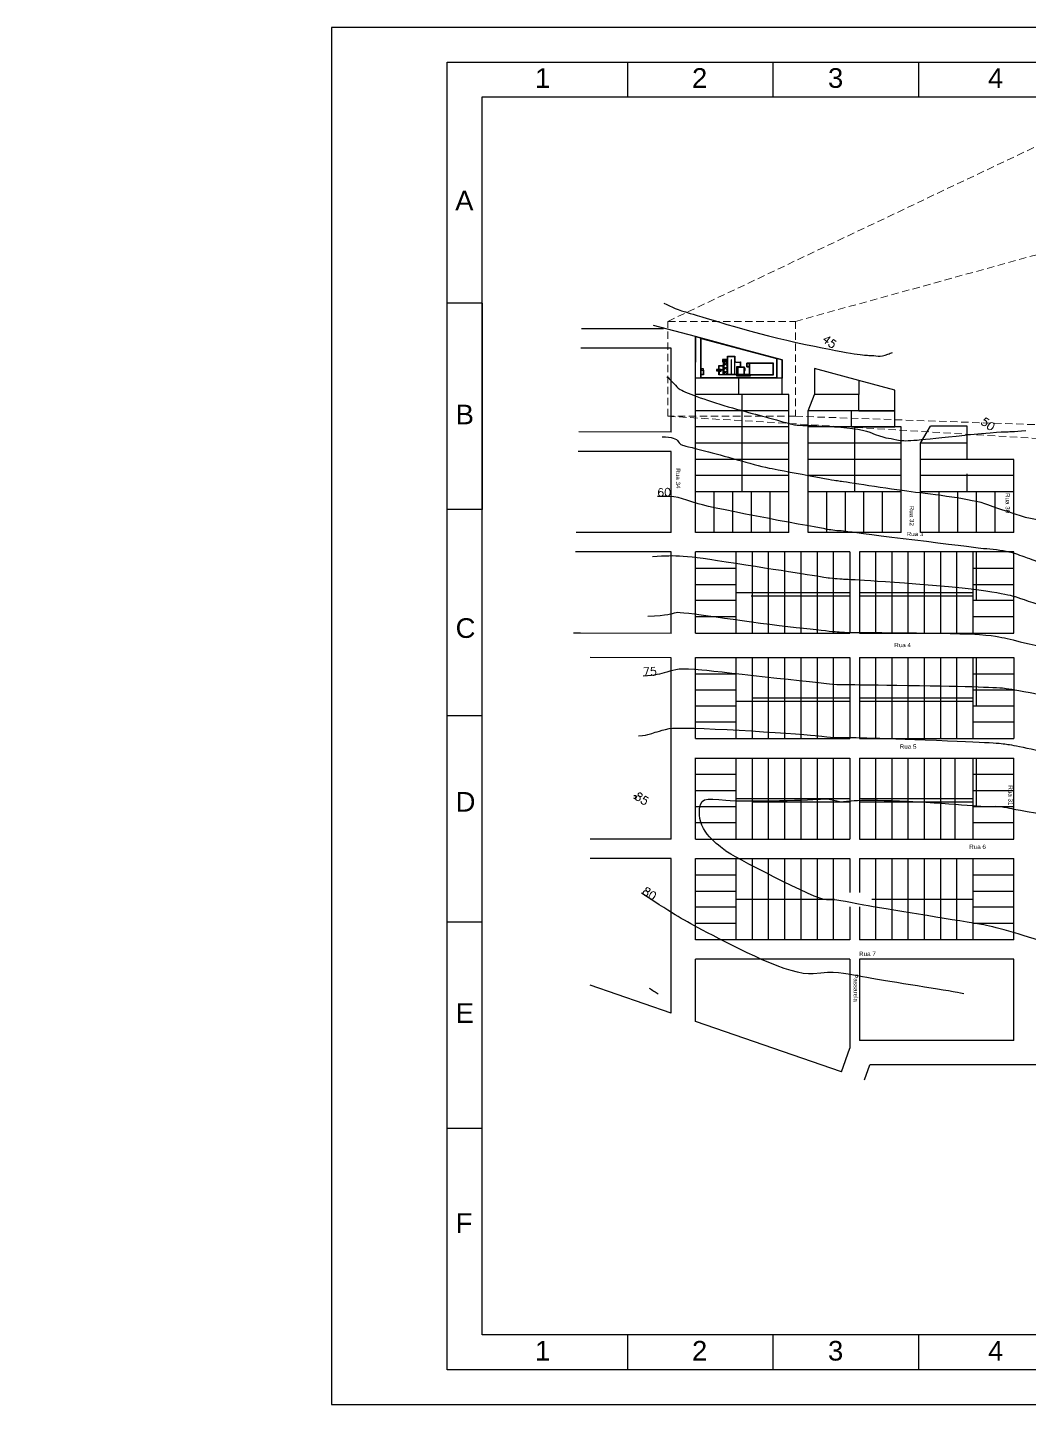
# Model space of a CAD drawing. Header units: millimetres. Extents: x -31 to 940, y 100 to 694.
# Drawn here: x -31 to 401, y 100 to 694 of the extents above; entities that cross this region are included whole.
import ezdxf
from ezdxf.enums import TextEntityAlignment as Align

# ---------------------------------------------------------------- set-up
doc = ezdxf.new("R2010")
doc.units = ezdxf.units.MM
doc.linetypes.add('HIDDEN2', pattern=[4.7625, 3.175, -1.5875])
doc.linetypes.add('TraçoPonto', pattern=[1, 0.3, -0.2, 0, -0.2, 0.3])
for name, color, linetype in [('Curvas_Mestras', 32, 'Continuous'), ('ETE', 7, 'Continuous'), ('Loteamento', 7, 'Continuous'), ('Prancha', 7, 'Continuous'), ('RUAS', 7, 'Continuous')]:
    doc.layers.add(name, color=color, linetype=linetype)
doc.layers.add('zoom', color=4, linetype='HIDDEN2', lineweight=9)
doc.layers.get('0').off()
doc.styles.add('10mm', font='romans.shx', dxfattribs={"height": 5})
doc.styles.add('DCADTXTSTYLE2', font='ROMAN')
doc.styles.add('Notes', font='Arial.ttf', dxfattribs={"height": 3})

# ---------------------------------------------------------------- blocks, each defined once
blk = doc.blocks.new('terra projetado')
for p, q in [((0, 6.09), (-0.28, 6.09)), ((0, 6.37), (-0.1, 6.37)), ((0, 6.37), (0.1, 6.37)), ((0, 6.09), (0.28, 6.09)), ((0, 5.07), (-1.1, 5.07)), ((0, 5.42), (-0.83, 5.42)), ((0, 5.78), (-0.55, 5.78)), ((0, 5.78), (0.55, 5.78)), ((0, 5.42), (0.83, 5.42)), ((0, 5.07), (1.1, 5.07)), ((0, 0), (0, 4))]:
    blk.add_line(p, q)
blk.add_circle((0, 5.5), 1.5)

msp = doc.modelspace()

# ---------------------------------------------------------------- linework, layer by layer
at = {"layer": 'Curvas_Mestras'}
for points, knots in [([(243.3, 575.08, 31.5), (247.12, 573.21, 31.5), (248.82, 572.38, 31.5), (260.65, 568.89, 31.5), (283.18, 561.64, 31.5), (325.79, 552.87, 31.5), (329.79, 552.54, 31.5), (334.58, 552.53, 31.5), (336.79, 551.6, 31.5), (340.74, 553.34, 31.5), (341.4, 553.61, 31.5), (341.98, 553.83, 31.5)], [0, 0, 0, 0, 1, 1, 2, 2, 3, 3, 4, 4, 4.259237, 4.259237, 4.259237, 4.259237]), ([(244.68, 543.15, 35), (245.01, 543.17, 35), (245.16, 543.08, 35), (245.27, 542.92, 35), (248.23, 539.66, 35), (250.97, 537.15, 35), (259.3, 533.86, 35), (279.32, 528, 35), (287.86, 525.83, 35), (297.9, 522.96, 35), (298.67, 522.81, 35), (301.98, 522.21, 35), (325.59, 522.15, 35), (338.94, 516.55, 35), (340.03, 517.03, 35), (347.57, 515.23, 35), (351.2, 515.87, 35), (387.69, 519.61, 35), (390.44, 519.62, 35), (391.63, 519.54, 35), (394.2, 519.73, 35), (399.43, 520.08, 35)], [0, 0, 0, 0, 1, 1, 2, 2, 3, 3, 4, 4, 5, 5, 6, 6, 7, 7, 8, 8, 9, 9, 9.704219, 9.704219, 9.704219, 9.704219]), ([(242.64, 517.36, 38.5), (246.92, 517.59, 38.5), (248.85, 516.46, 38.5), (250.25, 514.37, 38.5), (250.52, 514.07, 38.5), (251.77, 513.7, 38.5), (254.41, 513.03, 38.5), (270.86, 508.89, 38.5), (283.12, 504.9, 38.5), (297.06, 502.42, 38.5), (303.99, 501, 38.5), (317, 498.58, 38.5), (317.72, 498.57, 38.5), (321.2, 498.07, 38.5), (340.53, 494.98, 38.5), (359.65, 492.61, 38.5), (376.2, 490.74, 38.5), (389.79, 485.71, 38.5), (391.4, 485.34, 38.5), (402.77, 481.52, 38.5), (409.39, 481, 38.5), (416.26, 481.61, 38.5), (436.16, 479.29, 38.5), (438.93, 478.93, 38.5), (459.89, 471.06, 38.5), (462.28, 470.75, 38.5), (465.09, 471.15, 38.5), (466.45, 470.84, 38.5), (466.5, 471.42, 38.5), (486.91, 487.58, 38.5), (495.43, 484.93, 38.5), (526, 478.78, 38.5), (532.81, 478.94, 38.5), (539.11, 485.02, 38.5), (548.3, 491.67, 38.5), (556.44, 497.68, 38.5), (560.48, 501.2, 38.5), (566.19, 502.67, 38.5), (569.53, 505.36, 38.5), (576.94, 509.34, 38.5)], [0, 0, 0, 0, 1, 1, 2, 2, 3, 3, 4, 4, 5, 5, 6, 6, 7, 7, 8, 8, 9, 9, 10, 10, 11, 11, 12, 12, 13, 13, 14, 14, 15, 15, 16, 16, 17, 17, 18, 18, 18.82942, 18.82942, 18.82942, 18.82942]), ([(543.79, 454.34, 42), (540.88, 452.87, 42), (538.43, 451.63, 42), (533.73, 449.17, 42), (531.24, 447.78, 42), (525.69, 446.36, 42), (524.8, 446.32, 42), (523.03, 446.17, 42), (505.03, 445.9, 42), (503.53, 445.66, 42), (493.14, 445.32, 42), (492.1, 445.58, 42), (491.96, 445.75, 42), (476.73, 449.88, 42), (476.51, 449.84, 42), (460.27, 448.48, 42), (459.38, 448.6, 42), (443.41, 452.08, 42), (427.97, 454.43, 42), (412.8, 460.4, 42), (401.51, 464.58, 42), (396.11, 466.57, 42), (394.24, 467.28, 42), (387.68, 468.63, 42), (383.13, 468.92, 42), (377.02, 469.64, 42), (326.01, 475.95, 42), (321.19, 476.72, 42), (320.32, 476.84, 42), (316.99, 476.88, 42), (313.73, 477.49, 42), (311.99, 477.84, 42), (265.73, 486.08, 42), (250.5, 491.03, 42), (248.83, 492, 42), (240.59, 491.58, 42)], [8.68871, 8.68871, 8.68871, 8.68871, 9, 9, 10, 10, 11, 11, 12, 12, 13, 13, 14, 14, 15, 15, 16, 16, 17, 17, 18, 18, 19, 19, 20, 20, 21, 21, 22, 22, 23, 23, 24, 24, 25, 25, 25, 25]), ([(238.54, 465.79, 45.5), (249.9, 466.38, 45.5), (250.51, 466.63, 45.5), (298.34, 459.13, 45.5), (312.61, 456.82, 45.5), (316.98, 456.31, 45.5), (317.32, 456.3, 45.5), (321.19, 456, 45.5), (327.18, 455.96, 45.5), (387.69, 451.19, 45.5), (393.59, 448.7, 45.5), (396.1, 448.2, 45.5), (414.01, 441.16, 45.5), (455.89, 434.77, 45.5), (461.13, 433.63, 45.5), (464.35, 433.2, 45.5), (469.38, 433.62, 45.5), (470.2, 433.78, 45.5), (475.27, 432.4, 45.5), (475.79, 431.76, 45.5), (479.6, 430.82, 45.5), (517.81, 432.07, 45.5), (523.34, 432.95, 45.5), (530.15, 433.05, 45.5), (533.03, 433.1, 45.5), (534.02, 433.36, 45.5), (534.43, 433.58, 45.5), (535.19, 433.98, 45.5), (538.82, 435.8, 45.5), (543.79, 438.29, 45.5)], [0, 0, 0, 0, 1, 1, 2, 2, 3, 3, 4, 4, 5, 5, 6, 6, 7, 7, 8, 8, 9, 9, 10, 10, 11, 11, 12, 12, 13, 13, 13.317571, 13.317571, 13.317571, 13.317571]), ([(236.5, 440, 49), (245.03, 440.44, 49), (246.76, 441.15, 49), (250.5, 442.19, 49), (276.77, 437.96, 49), (316.99, 433.25, 49), (320.1, 433.13, 49), (321.18, 433.04, 49), (371.26, 432.78, 49), (387.69, 431.48, 49), (389.29, 430.81, 49), (396.09, 429.43, 49), (400.04, 427.88, 49), (419.52, 424.91, 49), (449.69, 419.08, 49), (456.23, 417.73, 49), (462.43, 416.29, 49), (462.71, 416.58, 49), (464.65, 415.74, 49), (466.77, 415.23, 49), (467.68, 415.29, 49), (474.43, 415.74, 49), (490.33, 416.52, 49), (509.04, 417.72, 49), (532.1, 418.48, 49), (532.69, 418.57, 49), (532.75, 418.58, 49), (537.36, 419.45, 49), (539.89, 419.61, 49), (543.79, 420.96, 49)], [0, 0, 0, 0, 1, 1, 2, 2, 3, 3, 4, 4, 5, 5, 6, 6, 7, 7, 8, 8, 9, 9, 10, 10, 11, 11, 12, 12, 13, 13, 13.866804, 13.866804, 13.866804, 13.866804]), ([(543.79, 401.91, 52.5), (541.94, 401.09, 52.5), (540.64, 400.53, 52.5), (540.23, 400.42, 52.5), (540.23, 400.41, 52.5), (532.94, 397.26, 52.5), (507.3, 395.56, 52.5), (466.36, 392.99, 52.5), (465.04, 393.31, 52.5), (462.18, 393.8, 52.5), (422.43, 402.61, 52.5), (396.1, 407.97, 52.5), (394.31, 408.28, 52.5), (387.68, 409.19, 52.5), (376.15, 409.66, 52.5), (321.21, 410.43, 52.5), (320.56, 410.39, 52.5), (317, 410.4, 52.5), (269.04, 415.73, 52.5), (250.49, 417.85, 52.5), (248.14, 416.89, 52.5), (241.31, 414.98, 52.5), (240.15, 414.51, 52.5), (234.45, 414.21, 52.5)], [8.721894, 8.721894, 8.721894, 8.721894, 9, 9, 10, 10, 11, 11, 12, 12, 13, 13, 14, 14, 15, 15, 16, 16, 17, 17, 18, 18, 19, 19, 19, 19]), ([(232.4, 388.42, 56), (235.28, 388.57, 56), (235.86, 388.81, 56), (239.31, 389.77, 56), (240.97, 390.46, 56), (250.48, 392.67, 56), (300.42, 389.45, 56), (316.98, 387.61, 56), (317.81, 387.6, 56), (321.22, 387.79, 56), (334.28, 387.61, 56), (387.69, 385.41, 56), (388.78, 385.26, 56), (396.09, 383.97, 56), (409.81, 381.18, 56), (426.76, 377.83, 56), (445.76, 373.98, 56), (460.68, 370.95, 56), (461.78, 370.41, 56), (465.29, 369.81, 56), (466.74, 369.53, 56), (471.84, 369.8, 56), (506.88, 372.31, 56), (532.82, 373.99, 56), (533.29, 374.21, 56), (534.41, 374.61, 56), (538.15, 376.09, 56), (543.79, 378.34, 56)], [0, 0, 0, 0, 1, 1, 2, 2, 3, 3, 4, 4, 5, 5, 6, 6, 7, 7, 8, 8, 9, 9, 10, 10, 11, 11, 12, 12, 12.247815, 12.247815, 12.247815, 12.247815]), ([(230.36, 362.64, 59.5), (230.41, 362.64, 59.5), (230.42, 362.64, 59.5), (230.47, 362.66, 59.5), (230.5, 362.67, 59.5), (230.95, 362.78, 59.5), (231.67, 362.88, 59.5), (231.45, 360.8, 59.5), (230.38, 361.5, 59.5)], [0, 0, 0, 0, 1, 1, 2, 2, 3, 4, 4, 4, 4]), ([(454, 277.07, 59.5), (422.26, 297.05, 59.5), (387.92, 305.77, 59.5), (367.31, 309.22, 59.5), (338.24, 313.81, 59.5), (320.92, 316.95, 59.5), (317.2, 318.08, 59.5), (309.76, 317.23, 59.5), (271.55, 337.33, 59.5), (268.68, 340.08, 59.5), (259.08, 345.94, 59.5), (258.36, 362.54, 59.5), (261.32, 361.41, 59.5), (278.78, 359.87, 59.5), (309.18, 360.76, 59.5), (314.1, 361.69, 59.5), (319.69, 359.63, 59.5), (321.2, 360.15, 59.5), (327.43, 361.28, 59.5), (370.19, 359.11, 59.5), (382.79, 357.57, 59.5), (387.7, 358.34, 59.5), (392.48, 357.26, 59.5), (396.09, 356.36, 59.5), (448.96, 348.2, 59.5), (449.86, 347.03, 59.5), (452.09, 346.72, 59.5), (453.46, 347.62, 59.5), (454.08, 347.63, 59.5), (454.89, 347.48, 59.5), (466.29, 345.26, 59.5), (510.79, 347.66, 59.5), (525.65, 348.66, 59.5), (543.79, 354.26, 59.5)], [4.301706, 4.301706, 4.301706, 4.301706, 5, 5, 6, 6, 7, 7, 8, 8, 9, 9, 10, 10, 11, 11, 12, 12, 13, 13, 14, 14, 15, 15, 16, 16, 17, 17, 18, 18, 19, 19, 19.797977, 19.797977, 19.797977, 19.797977]), ([(372.7, 277.07, 56), (370.74, 277.54, 56), (369.18, 277.86, 56), (358.26, 279.69, 56), (334.62, 283.42, 56), (320.53, 285.97, 56), (317.51, 286.89, 56), (298, 284.67, 56), (250.45, 309.68, 56), (250.02, 309.94, 56), (233.7, 320.56, 56)], [4.8928, 4.8928, 4.8928, 4.8928, 5, 5, 6, 6, 7, 7, 8, 9, 9, 9, 9])]:
    msp.add_open_spline(points, degree=3, knots=knots, dxfattribs=at)
msp.add_open_spline([(237.02, 279.62, 52.5), (238.47, 278.68, 52.5), (239.77, 277.84, 52.5), (240.95, 277.07, 52.5)], degree=3, dxfattribs=at)
at = {"layer": 'ETE'}
for p, q in [((259.32, 542.65), (259.32, 560.04)), ((259.32, 560.04), (292.16, 551.23)), ((259.46, 542.79), (259.46, 559.86)), ((259.46, 559.86), (292.02, 551.12)), ((266.33, 546.5), (266.15, 546.5)), ((266.15, 546.5), (266.15, 545.8)), ((266.5, 546.5), (266.33, 546.5)), ((266.33, 546.5), (266.33, 545.8)), ((266.68, 546.5), (266.5, 546.5)), ((266.5, 546.5), (266.5, 545.8)), ((266.85, 546.5), (266.68, 546.5)), ((266.68, 546.5), (266.68, 545.8)), ((267.03, 546.5), (266.85, 546.5)), ((266.85, 546.5), (266.85, 545.8)), ((267.03, 544.19), (267.03, 548.11)), ((267.03, 548.11), (268.92, 548.11)), ((267.17, 546.22), (267.17, 547.97)), ((267.17, 547.97), (268.92, 547.97)), ((267.17, 546.57), (267.34, 546.57)), ((267.34, 546.57), (267.34, 546.22)), ((267.34, 546.57), (267.52, 546.57)), ((267.52, 546.57), (267.52, 546.22)), ((267.52, 546.57), (267.69, 546.57)), ((267.69, 546.57), (267.69, 546.22)), ((267.69, 546.57), (267.87, 546.57)), ((267.87, 546.57), (267.87, 546.22)), ((267.87, 546.57), (268.04, 546.57)), ((268.04, 546.57), (268.04, 546.22)), ((268.6, 550.7), (268.6, 549.67)), ((268.92, 550.7), (268.6, 550.7)), ((268.92, 549.67), (268.6, 549.67)), ((268.74, 550.56), (268.74, 550.21)), ((268.74, 550.56), (268.92, 550.56)), ((268.74, 550.21), (268.92, 550.21)), ((268.74, 549.98), (268.92, 549.98)), ((268.74, 549.98), (268.74, 549.81)), ((268.74, 549.81), (268.92, 549.81)), ((268.83, 550.56), (268.83, 550.4)), ((268.92, 547.97), (268.92, 548.46)), ((268.92, 544.19), (268.92, 547.97)), ((268.92, 547.97), (268.92, 544.19)), ((269.06, 547.83), (270.81, 549.58)), ((270.81, 547.83), (269.06, 549.58)), ((269.06, 546.08), (270.81, 547.83)), ((270.81, 546.08), (269.06, 547.83)), ((270.06, 550.21), (269.92, 550.21)), ((274.03, 544.33), (274.03, 549.72)), ((274.38, 549.65), (276.45, 549.65)), ((275.08, 547.62), (274.76, 547.62)), ((274.76, 547.62), (274.76, 543.66)), ((275.08, 547.48), (274.9, 547.48)), ((274.9, 547.48), (274.9, 543.8)), ((276.45, 547.62), (275.08, 547.62)), ((275.08, 547.62), (275.08, 544.33)), ((275.22, 547.48), (276.62, 547.48)), ((275.22, 547.48), (275.22, 544.33)), ((275.22, 547.3), (275.22, 547.13)), ((276.45, 547.62), (276.45, 549.72)), ((276.45, 549.72), (276.59, 549.72)), ((276.59, 547.62), (276.59, 549.72)), ((280.12, 549.23), (279.14, 549.23)), ((279.14, 549.23), (279.14, 547.55)), ((279.14, 547.55), (279.14, 549.23)), ((279.14, 549.23), (280.12, 549.23)), ((279.14, 547.55), (280.12, 547.55)), ((280.12, 547.55), (279.14, 547.55)), ((279.28, 547.69), (279.28, 549.09)), ((279.28, 549.09), (280.12, 549.09)), ((280.12, 547.69), (279.28, 547.69)), ((292.02, 551.12), (292.02, 542.79)), ((292.16, 551.23), (292.16, 542.65)), ((292.16, 542.65), (259.32, 542.65)), ((259.46, 546.18), (260.51, 546.18)), ((259.46, 546.04), (259.63, 546.04)), ((260.51, 544.33), (259.46, 544.33)), ((260.51, 544.19), (259.46, 544.19)), ((292.02, 542.79), (259.46, 542.79)), ((260.3, 546.04), (260.37, 546.04)), ((260.37, 546.04), (260.37, 544.33)), ((260.51, 546.18), (260.51, 544.33)), ((260.51, 544.33), (260.51, 544.19)), ((266.15, 545.8), (267.03, 545.8)), ((268.92, 544.19), (267.03, 544.19)), ((268.92, 546.22), (267.17, 546.22)), ((267.17, 546.22), (267.52, 546.22)), ((268.92, 546.08), (267.17, 546.08)), ((267.17, 546.08), (267.17, 544.33)), ((267.17, 545.73), (267.34, 545.73)), ((267.17, 544.33), (268.92, 544.33)), ((267.34, 545.73), (267.34, 546.08)), ((267.34, 545.73), (267.52, 545.73)), ((267.52, 545.73), (267.52, 546.08)), ((267.52, 545.73), (267.69, 545.73)), ((267.69, 545.73), (267.69, 546.08)), ((267.69, 545.73), (267.87, 545.73)), ((267.87, 545.73), (267.87, 546.08)), ((267.87, 545.73), (268.04, 545.73)), ((268.04, 545.73), (268.04, 546.08)), ((276.76, 544.19), (268.92, 544.19)), ((270.81, 544.33), (269.06, 546.08)), ((269.06, 544.33), (270.81, 546.08)), ((275.08, 544.33), (274.03, 544.33)), ((274.76, 543.66), (280.78, 543.66)), ((274.9, 543.8), (280.64, 543.8)), ((276.62, 544.33), (275.22, 544.33)), ((280.64, 543.8), (280.64, 544.19)), ((280.78, 543.66), (280.78, 544.19))]:
    msp.add_line(p, q, dxfattribs=at)
for points in [[(257.07, 542.65), (257.08, 560.64), (294.4, 550.63), (294.4, 542.65)], [(259.46, 546.18), (260.51, 546.18), (260.51, 546.71), (259.46, 546.71)], [(269.88, 548.76), (269.99, 548.76), (269.99, 548.64), (269.88, 548.64)], [(269.88, 547.01), (269.99, 547.01), (269.99, 546.89), (269.88, 546.89)], [(273.89, 552.03), (273.89, 544.33), (272.49, 544.33), (272.49, 550.56), (272.35, 550.56), (272.35, 544.33), (270.95, 544.33), (270.95, 552.03)], [(274.03, 549.72), (274.38, 549.72), (274.38, 549.58), (274.03, 549.58)], [(275.22, 547.48), (277.88, 547.48), (277.88, 544.33), (275.22, 544.33)], [(278.47, 546.99), (278.02, 546.99), (278.02, 545.94), (278.47, 545.94)], [(278.33, 546.67), (278.16, 546.67), (278.16, 546.85), (278.33, 546.85)], [(278.33, 546.1), (278.16, 546.1), (278.16, 546.45), (278.33, 546.45)], [(280.12, 544.19), (290.62, 544.19), (290.62, 549.23), (280.12, 549.23)], [(280.26, 544.33), (290.48, 544.33), (290.48, 549.09), (280.26, 549.09)], [(269.88, 545.26), (269.99, 545.26), (269.99, 545.14), (269.88, 545.14)]]:
    msp.add_lwpolyline(points, close=True, dxfattribs=at)
for points in [[(270.81, 550.7), (268.92, 550.7), (268.92, 548.46)], [(275.08, 547.62), (278.02, 547.62), (278.02, 544.19), (268.92, 544.19)], [(270.81, 550.07), (269.06, 550.07), (269.06, 549.72), (270.81, 549.72), (270.81, 549.58), (269.06, 549.58), (269.06, 544.33), (270.81, 544.33), (270.81, 552.17), (274.03, 552.17), (274.03, 549.72)], [(270.81, 550.21), (269.06, 550.21), (269.06, 550.56), (270.81, 550.56)], [(275.15, 544.19), (275.15, 544.12), (280.19, 544.12), (280.19, 544.19), (280.12, 544.19), (280.12, 544.26), (278.02, 544.26)]]:
    msp.add_lwpolyline(points, dxfattribs=at)
at = {"layer": 'Loteamento', "color": 7, "linetype": 'Continuous', "ltscale": 0.305}
for p, q in [((327.52, 528.65), (342.92, 528.65)), ((324.25, 521.65), (342.92, 521.65)), ((274.57, 432.74), (274.57, 467.73)), ((281.57, 450.25), (281.57, 467.73)), ((288.57, 432.74), (288.57, 467.73)), ((295.57, 432.74), (295.57, 467.73)), ((302.57, 432.74), (302.57, 467.73)), ((309.57, 432.74), (309.57, 467.73)), ((316.57, 432.74), (316.57, 467.73)), ((334.77, 432.74), (334.77, 467.73)), ((341.77, 432.74), (341.77, 467.73)), ((348.77, 432.74), (348.77, 467.73)), ((355.77, 432.74), (355.77, 467.73)), ((362.77, 432.74), (362.77, 467.73)), ((369.77, 432.74), (369.77, 467.73)), ((376.77, 432.74), (376.77, 467.73)), ((378.17, 446.74), (378.17, 467.73)), ((257.07, 460.73), (274.57, 460.73)), ((376.77, 460.73), (394.27, 460.73)), ((257.07, 453.73), (274.57, 453.73)), ((376.77, 453.73), (394.27, 453.73)), ((274.57, 446.74), (257.07, 446.74)), ((274.57, 450.24), (323.57, 450.24)), ((281.08, 448.84), (323.57, 448.84)), ((281.57, 432.74), (281.57, 450.24)), ((327.77, 450.24), (376.77, 450.24)), ((327.77, 448.84), (376.77, 448.84)), ((394.27, 446.74), (376.77, 446.74)), ((274.57, 439.74), (257.07, 439.74)), ((394.27, 439.74), (376.77, 439.74)), ((274.57, 387.25), (274.57, 422.23)), ((281.57, 403.34), (281.57, 422.23)), ((288.57, 387.25), (288.57, 422.23)), ((295.57, 387.25), (295.57, 422.23)), ((302.57, 387.25), (302.57, 422.23)), ((309.57, 387.25), (309.57, 422.23)), ((316.57, 387.25), (316.57, 422.23)), ((334.77, 387.25), (334.77, 422.23)), ((341.77, 387.25), (341.77, 422.23)), ((348.77, 387.25), (348.77, 422.23)), ((355.77, 387.25), (355.77, 422.23)), ((362.77, 387.25), (362.77, 422.23)), ((369.77, 387.25), (369.77, 422.23)), ((376.77, 387.25), (376.77, 422.23)), ((378.17, 401.25), (378.17, 422.23)), ((257.07, 415.23), (274.57, 415.23)), ((376.77, 415.23), (394.27, 415.23)), ((257.07, 408.23), (274.57, 408.23)), ((281.57, 404.74), (323.57, 404.74)), ((327.77, 404.74), (376.77, 404.74)), ((376.77, 408.23), (394.27, 408.23)), ((274.57, 401.25), (257.07, 401.25)), ((274.57, 403.34), (323.57, 403.34)), ((281.57, 387.25), (281.57, 403.34)), ((327.77, 403.34), (376.77, 403.34)), ((394.27, 401.25), (376.77, 401.25)), ((274.57, 394.25), (257.07, 394.25)), ((394.27, 394.25), (376.77, 394.25)), ((274.57, 343.85), (274.57, 378.83)), ((281.57, 343.85), (281.57, 378.83)), ((288.57, 343.85), (288.57, 378.83)), ((295.57, 343.85), (295.57, 378.83)), ((302.57, 343.85), (302.57, 378.83)), ((309.57, 343.85), (309.57, 378.83)), ((316.57, 361.34), (316.57, 378.83)), ((334.77, 361.34), (334.77, 378.83)), ((341.77, 343.85), (341.77, 378.83)), ((348.77, 343.85), (348.77, 378.83)), ((355.77, 343.85), (355.77, 378.83)), ((362.77, 343.85), (362.77, 378.83)), ((369.07, 343.85), (369.07, 378.83)), ((376.77, 343.85), (376.77, 378.85)), ((378.17, 357.85), (378.17, 378.85)), ((257.07, 371.83), (274.57, 371.83)), ((376.77, 371.83), (394.27, 371.83)), ((257.07, 364.83), (274.57, 364.83)), ((376.77, 364.83), (394.27, 364.83)), ((274.57, 357.85), (257.07, 357.85)), ((274.57, 361.34), (323.57, 361.34)), ((281.57, 359.94), (323.57, 359.94)), ((316.57, 343.85), (316.57, 361.34)), ((327.77, 361.34), (376.77, 361.34)), ((327.77, 359.94), (376.77, 359.94)), ((334.77, 343.85), (334.77, 361.34)), ((394.27, 357.85), (376.77, 357.85)), ((274.57, 350.85), (257.07, 350.85)), ((394.27, 350.85), (376.77, 350.85)), ((274.57, 300.46), (274.57, 335.45)), ((281.57, 300.46), (281.57, 335.45)), ((281.57, 300.46), (281.57, 335.45)), ((288.57, 300.46), (288.57, 335.45)), ((288.57, 300.46), (288.57, 335.45)), ((295.57, 300.46), (295.57, 335.45)), ((295.57, 300.46), (295.57, 335.45)), ((302.57, 300.46), (302.57, 335.45)), ((302.57, 300.46), (302.57, 335.45)), ((309.57, 300.46), (309.57, 335.45)), ((309.57, 300.46), (309.57, 335.45)), ((316.57, 300.46), (316.57, 335.45)), ((316.57, 300.46), (316.57, 335.45)), ((334.77, 300.46), (334.77, 335.45)), ((334.77, 300.46), (334.77, 335.45)), ((341.77, 300.46), (341.77, 335.45)), ((341.77, 300.46), (341.77, 335.45)), ((348.77, 300.46), (348.77, 335.45)), ((348.77, 300.46), (348.77, 335.45)), ((355.77, 300.46), (355.77, 335.45)), ((355.77, 300.45), (355.77, 335.45)), ((362.77, 300.46), (362.77, 335.45)), ((362.77, 300.46), (362.77, 335.45)), ((369.77, 300.46), (369.77, 335.45)), ((369.77, 300.46), (369.77, 335.45)), ((376.77, 300.46), (376.77, 335.45)), ((257.07, 328.45), (274.57, 328.45)), ((376.77, 328.45), (394.27, 328.45)), ((257.07, 321.45), (274.57, 321.45)), ((257.07, 321.45), (274.57, 321.45)), ((376.77, 321.45), (394.27, 321.45)), ((376.77, 321.45), (394.27, 321.45)), ((274.57, 317.95), (316.94, 317.95)), ((333.05, 317.95), (376.77, 317.95)), ((274.57, 314.46), (257.07, 314.46)), ((274.57, 314.46), (257.07, 314.46)), ((394.27, 314.46), (376.77, 314.46)), ((394.27, 314.46), (376.77, 314.46)), ((274.57, 307.46), (257.07, 307.46)), ((394.27, 307.46), (376.77, 307.46))]:
    msp.add_line(p, q, dxfattribs=at)
at = {"layer": 'Loteamento', "color": 7, "linetype": 'Continuous'}
for p, q in [((354.13, 514.65), (358.33, 521.93)), ((374.2, 507.49), (374.2, 507.65)), ((374.2, 493.65), (374.2, 501.37))]:
    msp.add_line(p, q, dxfattribs=at).dxf.unprotected_set("ltscale", 0)
at = {"layer": 'Prancha'}
for p, q in [((227.78, 664), (227.78, 679)), ((290.56, 664), (290.56, 679)), ((353.33, 664), (353.33, 679)), ((165, 575), (150, 575)), ((165, 575), (165, 486)), ((165, 486), (150, 486)), ((165, 397), (150, 397)), ((165, 308), (150, 308)), ((165, 219), (150, 219)), ((227.78, 115), (227.78, 130)), ((290.56, 115), (290.56, 130)), ((353.33, 115), (353.33, 130))]:
    msp.add_line(p, q, dxfattribs=at)
for points in [[(100, 100), (940, 100), (940, 693.94), (100, 693.94)], [(150, 679), (925, 679), (925, 115), (150, 115)], [(165, 664), (730, 664), (730, 130), (165, 130)]]:
    msp.add_lwpolyline(points, close=True, dxfattribs=at)
at = {"layer": 'RUAS', "color": 7, "linetype": 'Continuous', "ltscale": 0.305}
for p, q in [((257.08, 560.64), (238.95, 565.48)), ((243.22, 564), (207.82, 564)), ((257.07, 560.64), (257.06, 549.65)), ((257.08, 560.64), (257.07, 549.65)), ((277.13, 555.26), (257.07, 560.64)), ((277.14, 555.26), (257.08, 560.64)), ((246.57, 555.6), (207.6, 555.6)), ((246.57, 519.42), (246.57, 555.6)), ((294.39, 550.63), (277.13, 555.26)), ((294.4, 550.63), (277.14, 555.26)), ((257.07, 515.35), (257.07, 549.65)), ((294.39, 542.65), (294.39, 550.63)), ((294.4, 542.65), (294.4, 550.63)), ((308.39, 546.87), (308.39, 535.67)), ((327.52, 541.73), (308.39, 546.87)), ((275.73, 542.65), (257.07, 542.65)), ((294.4, 542.65), (275.73, 542.65)), ((294.39, 542.65), (275.73, 542.65)), ((275.74, 535.65), (275.74, 542.65)), ((294.4, 535.65), (294.4, 542.65)), ((327.52, 541.73), (327.5, 535.67)), ((342.92, 537.59), (327.52, 541.73)), ((297.21, 535.65), (257.07, 535.65)), ((277.14, 515.35), (277.14, 535.65)), ((297.21, 476.15), (297.21, 535.65)), ((305.59, 528.65), (308.39, 535.67)), ((327.5, 535.67), (308.39, 535.67)), ((327.52, 528.65), (327.5, 535.67)), ((342.92, 521.65), (342.92, 537.59)), ((297.21, 528.65), (257.07, 528.65)), ((305.59, 476.15), (305.59, 528.65)), ((327.52, 528.65), (305.59, 528.65)), ((324.25, 521.65), (324.25, 528.65)), ((342.92, 528.65), (327.52, 528.65)), ((246.57, 519.42), (206.66, 519.5)), ((297.21, 521.65), (257.07, 521.65)), ((324.25, 521.65), (305.59, 521.65)), ((345.73, 521.65), (324.25, 521.65)), ((325.66, 521.65), (325.66, 493.65)), ((345.73, 476.15), (345.73, 521.65)), ((374.2, 521.93), (358.33, 521.93)), ((374.2, 507.65), (374.2, 521.93)), ((246.57, 511.02), (206.44, 511.1)), ((246.57, 476.15), (246.57, 511.02)), ((257.07, 476.15), (257.07, 515.35)), ((297.21, 514.65), (257.07, 514.65)), ((277.14, 493.65), (277.14, 515.35)), ((345.73, 514.65), (305.59, 514.65)), ((354.13, 476.15), (354.13, 514.65)), ((374.2, 514.65), (354.13, 514.65)), ((297.21, 507.65), (257.07, 507.65)), ((345.73, 507.65), (305.59, 507.65)), ((378.87, 507.65), (354.13, 507.65)), ((394.27, 507.65), (378.87, 507.65)), ((394.27, 493.65), (394.27, 507.65)), ((297.21, 500.65), (257.07, 500.65)), ((345.73, 500.65), (305.59, 500.65)), ((394.27, 500.65), (354.13, 500.65)), ((297.21, 493.65), (257.07, 493.65)), ((265.1, 476.15), (265.1, 493.65)), ((273.13, 476.15), (273.13, 493.65)), ((281.15, 476.15), (281.15, 493.65)), ((289.18, 476.15), (289.18, 493.65)), ((345.73, 493.65), (305.59, 493.65)), ((313.62, 476.15), (313.62, 493.65)), ((321.65, 476.15), (321.65, 493.65)), ((329.67, 476.15), (329.67, 493.65)), ((337.7, 476.15), (337.7, 493.65)), ((394.27, 493.65), (354.13, 493.65)), ((362.16, 476.15), (362.16, 493.65)), ((370.19, 476.15), (370.19, 493.65)), ((378.21, 476.15), (378.21, 493.65)), ((386.24, 476.15), (386.24, 493.65)), ((394.27, 476.15), (394.27, 493.65)), ((246.57, 476.15), (205.52, 476.15)), ((297.21, 476.15), (257.07, 476.15)), ((345.73, 476.15), (305.59, 476.15)), ((394.27, 476.15), (354.13, 476.15)), ((246.57, 467.75), (205.3, 467.75)), ((246.57, 432.6), (246.57, 467.75)), ((323.57, 467.75), (257.07, 467.75)), ((257.07, 432.74), (257.07, 467.75)), ((323.57, 467.75), (323.57, 450.24)), ((349.93, 467.75), (327.77, 467.75)), ((327.77, 467.73), (327.77, 450.24)), ((394.27, 467.75), (349.93, 467.75)), ((394.27, 432.75), (394.27, 467.75)), ((323.57, 450.24), (323.57, 432.74)), ((327.77, 450.24), (327.77, 432.74)), ((207.37, 432.75), (204.38, 432.75)), ((246.57, 432.6), (207.39, 432.75)), ((257.07, 432.74), (323.57, 432.74)), ((327.77, 432.74), (394.27, 432.75)), ((246.57, 422.1), (211.57, 422.23)), ((246.57, 343.85), (246.57, 422.1)), ((257.07, 422.24), (323.57, 422.24)), ((257.07, 387.25), (257.07, 422.24)), ((323.57, 422.23), (323.57, 404.74)), ((327.77, 422.24), (394.27, 422.25)), ((327.77, 422.23), (327.77, 404.74)), ((394.27, 422.25), (394.27, 387.25)), ((323.57, 404.74), (323.57, 387.25)), ((327.77, 404.74), (327.77, 387.25)), ((257.07, 387.25), (323.57, 387.25)), ((327.77, 387.25), (394.27, 387.25)), ((257.07, 343.85), (257.07, 378.86)), ((257.07, 378.85), (323.57, 378.85)), ((257.07, 343.85), (257.07, 378.85)), ((323.57, 378.83), (323.57, 361.34)), ((327.77, 378.85), (394.27, 378.85)), ((327.77, 378.83), (327.77, 361.34)), ((394.27, 343.85), (394.27, 378.85)), ((323.57, 361.34), (323.57, 343.85)), ((327.77, 361.34), (327.77, 343.85)), ((246.57, 343.85), (211.57, 343.85)), ((257.07, 343.85), (323.57, 343.85)), ((257.07, 343.85), (323.57, 343.85)), ((327.77, 343.85), (394.27, 343.85)), ((246.57, 335.45), (211.57, 335.45)), ((246.57, 268.76), (246.57, 335.45)), ((257.07, 335.45), (323.57, 335.45)), ((257.07, 300.45), (257.07, 335.45)), ((257.07, 300.46), (257.07, 335.45)), ((257.07, 335.45), (274.57, 335.45)), ((274.57, 335.45), (323.57, 335.45)), ((323.57, 335.45), (323.57, 320.8)), ((327.77, 335.45), (394.27, 335.45)), ((327.77, 335.45), (327.77, 320.8)), ((394.27, 300.45), (394.27, 335.45)), ((323.57, 314.68), (323.57, 300.45)), ((327.77, 314.68), (327.77, 300.45)), ((323.57, 300.45), (257.07, 300.45)), ((394.27, 300.45), (327.77, 300.45)), ((323.57, 292.05), (257.07, 292.05)), ((257.07, 265.15), (257.07, 292.05)), ((323.57, 292.05), (323.57, 253.69)), ((394.27, 292.05), (327.77, 292.05)), ((327.77, 292.05), (327.77, 257.05)), ((394.27, 257.05), (394.27, 292.05)), ((246.57, 268.76), (211.57, 280.82)), ((320.05, 243.46), (257.07, 265.15)), ((394.27, 257.05), (327.77, 257.05)), ((320.05, 243.46), (323.57, 253.69)), ((329.97, 240.04), (332.21, 246.55)), ((539.87, 246.55), (332.21, 246.55)), ((539.87, 246.55), (332.21, 246.55))]:
    msp.add_line(p, q, dxfattribs=at)
at = {"layer": 'zoom'}
for p, q in [((245.16, 567.2), (436.3, 658.04)), ((300.18, 567.2), (436.3, 604.82)), ((245.16, 526.27), (436.3, 514.78)), ((300.18, 526.27), (436.3, 521.51))]:
    msp.add_line(p, q, dxfattribs=at)
msp.add_lwpolyline([(245.16, 567.2), (300.18, 567.2), (300.18, 526.27), (245.16, 526.27)], close=True, dxfattribs=at)

# ---------------------------------------------------------------- block references
at = {"ltscale": 0.7}
for p, rotation in [((-28.19, 585.86), 11.32342627379766), ((32.14, 573.95), 356.3250815483412)]:
    msp.add_blockref('terra projetado', p, dxfattribs=dict(at, rotation=rotation))

# ---------------------------------------------------------------- texts
at = {"layer": 'Curvas_Mestras', "style": '10mm'}
for s, rotation, p in [('45', 323.42273, (311.38, 558.81, -31.5)), ('50', 323.42273, (379.73, 523.26)), ('60', 2.97849, (240.59, 491.58)), ('75', 2.97849, (234.45, 414.21)), ('85', 326.93268, (230.38, 361.5)), ('80', 326.93268, (233.7, 320.56))]:
    msp.add_text(s, height=3.5, rotation=rotation, dxfattribs=at).set_placement(p)
at = {"layer": 'Loteamento', "color": 7, "linetype": 'Continuous', "ltscale": 0.305, "style": 'DCADTXTSTYLE2', "width": 1.1}
for s, p in [('Rua 34', (250.45, 495.11)), ('Rua 32', (351.27, 478.96)), ('Rua 30', (392.59, 484.45)), ('Rua 31', (393.83, 358.38))]:
    msp.add_text(s, height=1.837, rotation=270.00003, dxfattribs=at).set_placement(p, align=Align.TOP_RIGHT)
at = {"layer": 'Loteamento', "color": 7, "linetype": 'TraçoPonto', "ltscale": 6, "style": 'DCADTXTSTYLE2', "width": 1.1}
for s, p in [('Rua 3', (348.09, 474.01)), ('Rua 4', (342.71, 426.12)), ('Rua 5', (345.11, 382.31)), ('Rua 6', (375.05, 339.09)), ('Rua 7', (327.58, 292.91))]:
    msp.add_text(s, height=1.837, rotation=0.00003, dxfattribs=at).set_placement(p, align=Align.BOTTOM_LEFT)
at = {"layer": 'Loteamento', "color": 7, "linetype": 'Continuous', "style": 'DCADTXTSTYLE2', "width": 1.1}
e = msp.add_text('Passarela', height=1.837, rotation=270.00003, dxfattribs=at)
e.set_placement((327.09, 273.61), align=Align.TOP_RIGHT)
e.dxf.unprotected_set("ltscale", 0)
at = {"layer": 'Prancha', "style": 'Notes'}
for s, p in [('1', (187.8, 667.93)), ('2', (255.51, 667.93)), ('3', (314.16, 667.93)), ('4', (383.17, 667.93)), ('A', (153.39, 615.03)), ('B', (153.57, 522.79)), ('C', (153.57, 430.66)), ('D', (153.57, 355.71)), ('E', (153.57, 264.61)), ('F', (153.57, 174.01)), ('1', (187.8, 118.93)), ('2', (255.51, 118.93)), ('3', (314.16, 118.93)), ('4', (383.17, 118.93))]:
    msp.add_text(s, height=8.48, dxfattribs=at).set_placement(p)

doc.saveas('drawing.dxf')
